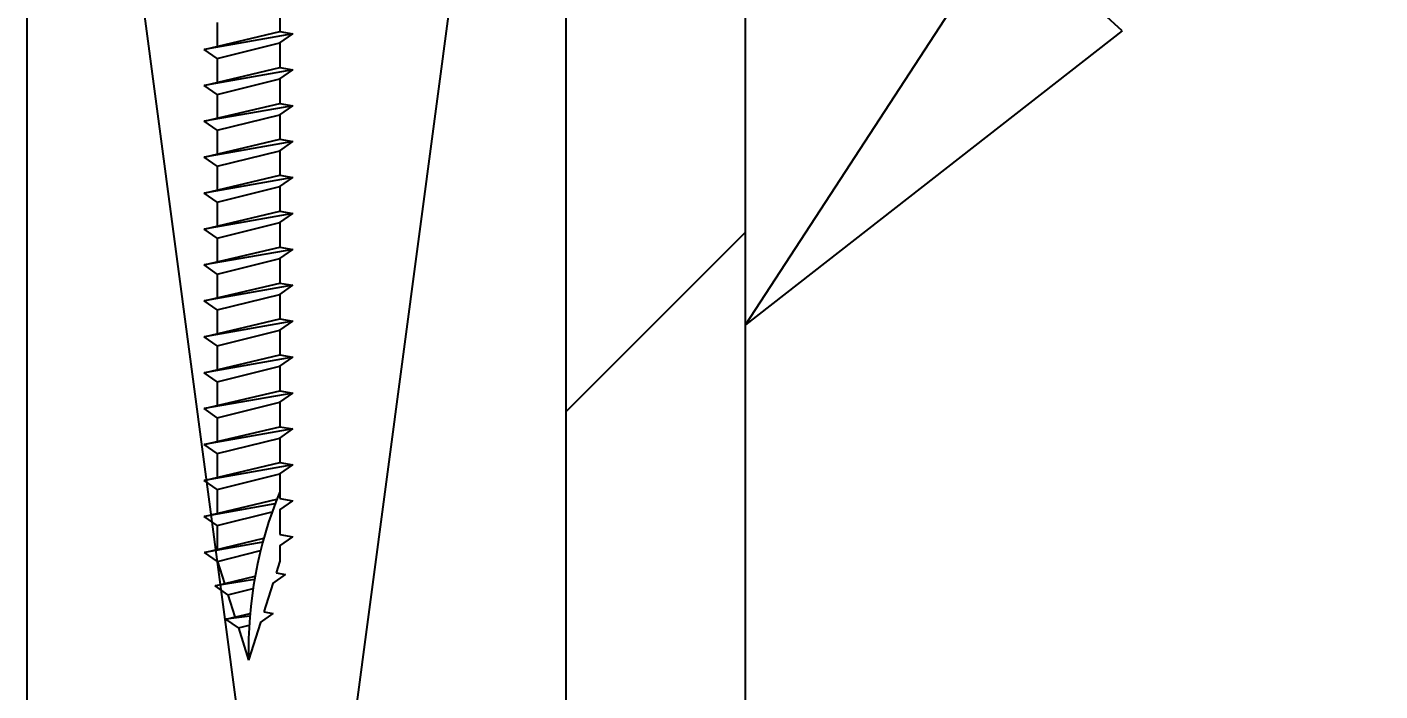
# Model space of a CAD drawing. Header units: inches. Extents: x -2661 to 42767, y -1222 to 9099.
# Drawn here: x -2227.304 to -2223.537, y 2655.43 to 2657.279 of the extents above; entities that cross this region are included whole.
import ezdxf
from ezdxf import colors
from ezdxf.entities.mleader import LeaderData, LeaderLine
from ezdxf.math import Vec2, Vec3

# ---------------------------------------------------------------- set-up
doc = ezdxf.new("R2010")
doc.units = ezdxf.units.IN
doc.header["$LTSCALE"] = 12
doc.header["$MEASUREMENT"] = 0
doc.layers.get('0').update_dxf_attribs({"linetype": 'CONTINUOUS'})
for name, color, linetype in [('S-ANNO-NOTE', 4, 'CONTINUOUS'), ('S-ANNO-NOTE-EXIST', 251, 'CONTINUOUS'), ('S-EXISTING', 1, 'CONTINUOUS'), ('S-FASTENERS', 2, 'CONTINUOUS'), ('S-SIMPSON', 2, 'CONTINUOUS'), ('S-WOOD', 3, 'CONTINUOUS')]:
    doc.layers.add(name, color=color, linetype=linetype)
doc.styles.add('Arial', font='arial.ttf', dxfattribs={"width": 0.85})

# ---------------------------------------------------------------- blocks, each defined once
blk = doc.blocks.new('*U1162')
at = {"layer": 'S-WOOD', "color": 1}
for p, q in [((1.5, -11.25), (0, 0)), ((1.5, 0), (0, -11.25))]:
    blk.add_line(p, q, dxfattribs=at)
at = {"layer": 'S-WOOD', "color": 2}
blk.add_lwpolyline([(1.5, -11.25), (0, -11.25), (0, 0), (1.5, 0)], close=True, dxfattribs=at)
blk = doc.blocks.new('_ClosedBlank')
at = {"color": 0, "linetype": 'ByBlock', "lineweight": -2}
for p, q in [((-1, 0.1667), (0, 0)), ((-1, 0.1667), (-1, -0.1667)), ((0, 0), (-1, -0.1667))]:
    blk.add_line(p, q, dxfattribs=at)
blk = doc.blocks.new('SDS.25X8-f')
at = {"layer": 'S-SIMPSON', "color": 1}
for p, q in [((0.087, -6.1816), (0.087, -6.25)), ((0.087, -6.1816), (0.087, -6.25)), ((0.087, -6.1816), (0.087, -6.25)), ((0.087, -6.1816), (0.087, -6.25)), ((0.087, -6.1816), (0.087, -6.25)), ((-0.123, -6.2997), (0.087, -6.25)), ((-0.123, -6.2997), (0.087, -6.25)), ((-0.123, -6.2997), (0.087, -6.25)), ((-0.087, -6.2249), (-0.087, -6.2912)), ((-0.087, -6.2249), (-0.087, -6.2912)), ((-0.087, -6.2249), (-0.087, -6.2912)), ((-0.087, -6.2249), (-0.087, -6.2912)), ((-0.087, -6.2249), (-0.087, -6.2912)), ((0.087, -6.25), (0.123, -6.2563)), ((0.087, -6.25), (0.123, -6.2563)), ((0.087, -6.25), (0.123, -6.2563)), ((0.123, -6.2563), (-0.123, -6.2997)), ((0.123, -6.2563), (-0.123, -6.2997)), ((0.123, -6.2563), (-0.123, -6.2997)), ((-0.087, -6.3249), (0.087, -6.2816)), ((-0.087, -6.3249), (0.087, -6.2816)), ((-0.087, -6.3249), (0.087, -6.2816)), ((0.087, -6.2816), (0.123, -6.2563)), ((0.087, -6.2816), (0.123, -6.2563)), ((0.087, -6.2816), (0.123, -6.2563)), ((0.087, -6.2816), (0.087, -6.35)), ((0.087, -6.2816), (0.087, -6.35)), ((0.087, -6.2816), (0.087, -6.35)), ((0.087, -6.2816), (0.087, -6.35)), ((0.087, -6.2816), (0.087, -6.35)), ((0.087, -6.2816), (0.087, -6.35)), ((0.087, -6.2816), (0.087, -6.35)), ((0.087, -6.2816), (0.087, -6.35)), ((-0.087, -6.3249), (-0.123, -6.2997)), ((-0.087, -6.3249), (-0.123, -6.2997)), ((-0.087, -6.3249), (-0.123, -6.2997)), ((-0.087, -6.3249), (-0.087, -6.3912)), ((-0.087, -6.3249), (-0.087, -6.3912)), ((-0.087, -6.3249), (-0.087, -6.3912)), ((-0.087, -6.3249), (-0.087, -6.3912)), ((-0.087, -6.3249), (-0.087, -6.3912)), ((-0.087, -6.3249), (-0.087, -6.3912)), ((-0.087, -6.3249), (-0.087, -6.3912)), ((-0.087, -6.3249), (-0.087, -6.3912)), ((-0.123, -6.3997), (0.087, -6.35)), ((-0.123, -6.3997), (0.087, -6.35)), ((-0.123, -6.3997), (0.087, -6.35)), ((-0.123, -6.3997), (0.087, -6.35)), ((0.123, -6.3563), (-0.123, -6.3997)), ((0.123, -6.3563), (-0.123, -6.3997)), ((0.123, -6.3563), (-0.123, -6.3997)), ((0.123, -6.3563), (-0.123, -6.3997)), ((0.087, -6.35), (0.123, -6.3563)), ((0.087, -6.35), (0.123, -6.3563)), ((0.087, -6.35), (0.123, -6.3563)), ((0.087, -6.35), (0.123, -6.3563)), ((0.087, -6.3816), (0.123, -6.3563)), ((0.087, -6.3816), (0.123, -6.3563)), ((0.087, -6.3816), (0.123, -6.3563)), ((0.087, -6.3816), (0.123, -6.3563)), ((-0.087, -6.4249), (-0.123, -6.3997)), ((-0.087, -6.4249), (-0.123, -6.3997)), ((-0.087, -6.4249), (-0.123, -6.3997)), ((-0.087, -6.4249), (-0.123, -6.3997)), ((-0.087, -6.4249), (0.087, -6.3816)), ((-0.087, -6.4249), (0.087, -6.3816)), ((-0.087, -6.4249), (0.087, -6.3816)), ((-0.087, -6.4249), (0.087, -6.3816)), ((0.087, -6.3816), (0.087, -6.45)), ((0.087, -6.3816), (0.087, -6.45)), ((0.087, -6.3816), (0.087, -6.45)), ((0.087, -6.3816), (0.087, -6.45)), ((0.087, -6.3816), (0.087, -6.45)), ((0.087, -6.3816), (0.087, -6.45)), ((-0.087, -6.4249), (-0.087, -6.4912)), ((-0.087, -6.4249), (-0.087, -6.4912)), ((-0.087, -6.4249), (-0.087, -6.4912)), ((-0.087, -6.4249), (-0.087, -6.4912)), ((-0.087, -6.4249), (-0.087, -6.4912)), ((-0.087, -6.4249), (-0.087, -6.4912)), ((-0.123, -6.4997), (0.087, -6.45)), ((-0.123, -6.4997), (0.087, -6.45)), ((-0.123, -6.4997), (0.087, -6.45)), ((-0.123, -6.4997), (0.087, -6.45)), ((0.123, -6.4563), (-0.123, -6.4997)), ((0.123, -6.4563), (-0.123, -6.4997)), ((0.123, -6.4563), (-0.123, -6.4997)), ((0.123, -6.4563), (-0.123, -6.4997)), ((0.087, -6.45), (0.123, -6.4563)), ((0.087, -6.45), (0.123, -6.4563)), ((0.087, -6.45), (0.123, -6.4563)), ((0.087, -6.45), (0.123, -6.4563)), ((0.087, -6.4816), (0.123, -6.4563)), ((0.087, -6.4816), (0.123, -6.4563)), ((0.087, -6.4816), (0.123, -6.4563)), ((0.087, -6.4816), (0.123, -6.4563)), ((-0.087, -6.5249), (-0.123, -6.4997)), ((-0.087, -6.5249), (-0.123, -6.4997)), ((-0.087, -6.5249), (-0.123, -6.4997)), ((-0.087, -6.5249), (-0.123, -6.4997)), ((-0.087, -6.5249), (-0.123, -6.4997)), ((-0.087, -6.5249), (0.087, -6.4816)), ((-0.087, -6.5249), (0.087, -6.4816)), ((-0.087, -6.5249), (0.087, -6.4816)), ((-0.087, -6.5249), (0.087, -6.4816)), ((-0.087, -6.5249), (0, -6.5032)), ((0.087, -6.4816), (0.087, -6.55)), ((0.087, -6.4816), (0.087, -6.55)), ((0.087, -6.4816), (0.087, -6.55)), ((0.087, -6.4816), (0.087, -6.55)), ((0.087, -6.4816), (0.087, -6.55)), ((0.087, -6.4816), (0.087, -6.55)), ((0.087, -6.4816), (0.087, -6.55)), ((-0.123, -6.5997), (0.087, -6.55)), ((-0.123, -6.5997), (0.087, -6.55)), ((-0.123, -6.5997), (0.087, -6.55)), ((-0.123, -6.5997), (0.087, -6.55)), ((-0.087, -6.5249), (-0.087, -6.5912)), ((-0.087, -6.5249), (-0.087, -6.5912)), ((-0.087, -6.5249), (-0.087, -6.5912)), ((-0.087, -6.5249), (-0.087, -6.5912)), ((-0.087, -6.5249), (-0.087, -6.5912)), ((-0.087, -6.5249), (-0.087, -6.5912)), ((-0.087, -6.5249), (-0.087, -6.5912)), ((0.087, -6.55), (0.123, -6.5563)), ((0.087, -6.55), (0.123, -6.5563)), ((0.087, -6.55), (0.123, -6.5563)), ((0.087, -6.55), (0.123, -6.5563)), ((0.123, -6.5563), (-0.123, -6.5997)), ((0.123, -6.5563), (-0.123, -6.5997)), ((0.123, -6.5563), (-0.123, -6.5997)), ((0.123, -6.5563), (-0.123, -6.5997)), ((-0.087, -6.6249), (0.087, -6.5816)), ((-0.087, -6.6249), (0.087, -6.5816)), ((-0.087, -6.6249), (0.087, -6.5816)), ((-0.087, -6.6249), (0.087, -6.5816)), ((0.087, -6.5816), (0.123, -6.5563)), ((0.087, -6.5816), (0.123, -6.5563)), ((0.087, -6.5816), (0.123, -6.5563)), ((0.087, -6.5816), (0.123, -6.5563)), ((0.087, -6.5816), (0.087, -6.65)), ((0.087, -6.5816), (0.087, -6.65)), ((0.087, -6.5816), (0.087, -6.65)), ((0.087, -6.5816), (0.087, -6.65)), ((0.087, -6.5816), (0.087, -6.65)), ((0.087, -6.5816), (0.087, -6.65)), ((0.087, -6.5816), (0.087, -6.65)), ((-0.087, -6.6249), (-0.123, -6.5997)), ((-0.087, -6.6249), (-0.123, -6.5997)), ((-0.087, -6.6249), (-0.123, -6.5997)), ((-0.087, -6.6249), (-0.123, -6.5997)), ((-0.087, -6.6249), (-0.087, -6.6912)), ((-0.087, -6.6249), (-0.087, -6.6912)), ((-0.087, -6.6249), (-0.087, -6.6912)), ((-0.087, -6.6249), (-0.087, -6.6912)), ((-0.087, -6.6249), (-0.087, -6.6912)), ((-0.087, -6.6249), (-0.087, -6.6912)), ((-0.087, -6.6249), (-0.087, -6.6912)), ((-0.123, -6.6997), (0.087, -6.65)), ((-0.123, -6.6997), (0.087, -6.65)), ((-0.123, -6.6997), (0.087, -6.65)), ((-0.123, -6.6997), (0.087, -6.65)), ((-0.123, -6.6997), (0.087, -6.65)), ((0.123, -6.6563), (-0.123, -6.6997)), ((0.123, -6.6563), (-0.123, -6.6997)), ((0.123, -6.6563), (-0.123, -6.6997)), ((0.123, -6.6563), (-0.123, -6.6997)), ((0.123, -6.6563), (-0.123, -6.6997)), ((0.087, -6.65), (0.123, -6.6563)), ((0.087, -6.65), (0.123, -6.6563)), ((0.087, -6.65), (0.123, -6.6563)), ((0.087, -6.65), (0.123, -6.6563)), ((0.087, -6.65), (0.123, -6.6563)), ((0.087, -6.6816), (0.123, -6.6563)), ((0.087, -6.6816), (0.123, -6.6563)), ((0.087, -6.6816), (0.123, -6.6563)), ((0.087, -6.6816), (0.123, -6.6563)), ((0.087, -6.6816), (0.123, -6.6563)), ((-0.087, -6.7249), (-0.123, -6.6997)), ((-0.087, -6.7249), (-0.123, -6.6997)), ((-0.087, -6.7249), (-0.123, -6.6997)), ((-0.087, -6.7249), (-0.123, -6.6997)), ((-0.087, -6.7249), (-0.123, -6.6997)), ((-0.087, -6.7249), (0.087, -6.6816)), ((-0.087, -6.7249), (0.087, -6.6816)), ((-0.087, -6.7249), (0.087, -6.6816)), ((-0.087, -6.7249), (0.087, -6.6816)), ((-0.087, -6.7249), (0.087, -6.6816)), ((0.087, -6.6816), (0.087, -6.75)), ((0.087, -6.6816), (0.087, -6.75)), ((0.087, -6.6816), (0.087, -6.75)), ((0.087, -6.6816), (0.087, -6.75)), ((-0.087, -6.7249), (-0.087, -6.7912)), ((-0.087, -6.7249), (-0.087, -6.7912)), ((-0.087, -6.7249), (-0.087, -6.7912)), ((-0.087, -6.7249), (-0.087, -6.7912)), ((-0.123, -6.7997), (0.087, -6.75)), ((-0.123, -6.7997), (0.087, -6.75)), ((-0.123, -6.7997), (0.087, -6.75)), ((-0.123, -6.7997), (0.087, -6.75)), ((0.123, -6.7563), (-0.123, -6.7997)), ((0.123, -6.7563), (-0.123, -6.7997)), ((0.123, -6.7563), (-0.123, -6.7997)), ((0.123, -6.7563), (-0.123, -6.7997)), ((0.087, -6.75), (0.123, -6.7563)), ((0.087, -6.75), (0.123, -6.7563)), ((0.087, -6.75), (0.123, -6.7563)), ((0.087, -6.75), (0.123, -6.7563)), ((0.087, -6.7816), (0.123, -6.7563)), ((0.087, -6.7816), (0.123, -6.7563)), ((0.087, -6.7816), (0.123, -6.7563)), ((0.087, -6.7816), (0.123, -6.7563)), ((-0.087, -6.8249), (-0.123, -6.7997)), ((-0.087, -6.8249), (-0.123, -6.7997)), ((-0.087, -6.8249), (-0.123, -6.7997)), ((-0.087, -6.8249), (-0.123, -6.7997)), ((-0.087, -6.8249), (0.087, -6.7816)), ((-0.087, -6.8249), (0.087, -6.7816)), ((-0.087, -6.8249), (0.087, -6.7816)), ((-0.087, -6.8249), (0.087, -6.7816)), ((0.087, -6.7816), (0.087, -6.85)), ((0.087, -6.7816), (0.087, -6.85)), ((0.087, -6.7816), (0.087, -6.85)), ((0.087, -6.7816), (0.087, -6.85)), ((0.087, -6.7816), (0.087, -6.85)), ((0.087, -6.7816), (0.087, -6.85)), ((-0.123, -6.8997), (0.087, -6.85)), ((-0.123, -6.8997), (0.087, -6.85)), ((-0.123, -6.8997), (0.087, -6.85)), ((-0.123, -6.8997), (0.087, -6.85)), ((-0.087, -6.8249), (-0.087, -6.8912)), ((-0.087, -6.8249), (-0.087, -6.8912)), ((-0.087, -6.8249), (-0.087, -6.8912)), ((-0.087, -6.8249), (-0.087, -6.8912)), ((-0.087, -6.8249), (-0.087, -6.8912)), ((-0.087, -6.8249), (-0.087, -6.8912)), ((0.087, -6.85), (0.123, -6.8563)), ((0.087, -6.85), (0.123, -6.8563)), ((0.087, -6.85), (0.123, -6.8563)), ((0.087, -6.85), (0.123, -6.8563)), ((0.123, -6.8563), (-0.123, -6.8997)), ((0.123, -6.8563), (-0.123, -6.8997)), ((0.123, -6.8563), (-0.123, -6.8997)), ((0.123, -6.8563), (-0.123, -6.8997)), ((-0.087, -6.9249), (0.087, -6.8816)), ((-0.087, -6.9249), (0.087, -6.8816)), ((-0.087, -6.9249), (0.087, -6.8816)), ((-0.087, -6.9249), (0.087, -6.8816)), ((0.087, -6.8816), (0.123, -6.8563)), ((0.087, -6.8816), (0.123, -6.8563)), ((0.087, -6.8816), (0.123, -6.8563)), ((0.087, -6.8816), (0.123, -6.8563)), ((0.087, -6.8816), (0.087, -6.95)), ((0.087, -6.8816), (0.087, -6.95)), ((0.087, -6.8816), (0.087, -6.95)), ((0.087, -6.8816), (0.087, -6.95)), ((-0.087, -6.9249), (-0.123, -6.8997)), ((-0.087, -6.9249), (-0.123, -6.8997)), ((-0.087, -6.9249), (-0.123, -6.8997)), ((-0.087, -6.9249), (-0.123, -6.8997)), ((-0.087, -6.9249), (-0.087, -6.9912)), ((-0.087, -6.9249), (-0.087, -6.9912)), ((-0.087, -6.9249), (-0.087, -6.9912)), ((-0.087, -6.9249), (-0.087, -6.9912)), ((-0.123, -6.9997), (0.087, -6.95)), ((-0.123, -6.9997), (0.087, -6.95)), ((-0.123, -6.9997), (0.087, -6.95)), ((-0.123, -6.9997), (0.087, -6.95)), ((0.123, -6.9563), (-0.123, -6.9997)), ((0.123, -6.9563), (-0.123, -6.9997)), ((0.123, -6.9563), (-0.123, -6.9997)), ((0.123, -6.9563), (-0.123, -6.9997)), ((0.087, -6.95), (0.123, -6.9563)), ((0.087, -6.95), (0.123, -6.9563)), ((0.087, -6.95), (0.123, -6.9563)), ((0.087, -6.95), (0.123, -6.9563)), ((0.087, -6.9816), (0.123, -6.9563)), ((0.087, -6.9816), (0.123, -6.9563)), ((0.087, -6.9816), (0.123, -6.9563)), ((0.087, -6.9816), (0.123, -6.9563)), ((-0.087, -7.0249), (-0.123, -6.9997)), ((-0.087, -7.0249), (-0.123, -6.9997)), ((-0.087, -7.0249), (-0.123, -6.9997)), ((-0.087, -7.0249), (-0.123, -6.9997)), ((-0.087, -7.0249), (0.087, -6.9816)), ((-0.087, -7.0249), (0.087, -6.9816)), ((-0.087, -7.0249), (0.087, -6.9816)), ((-0.087, -7.0249), (0.087, -6.9816)), ((0.087, -6.9816), (0.087, -7.05)), ((-0.087, -7.0249), (-0.087, -7.0912)), ((-0.123, -7.0997), (0.087, -7.05)), ((-0.123, -7.0997), (0.087, -7.05)), ((0.123, -7.0563), (-0.123, -7.0997)), ((0.123, -7.0563), (-0.123, -7.0997)), ((0.087, -7.05), (0.123, -7.0563)), ((0.087, -7.05), (0.123, -7.0563)), ((0.087, -7.0816), (0.123, -7.0563)), ((0.087, -7.0816), (0.123, -7.0563)), ((-0.087, -7.1249), (-0.123, -7.0997)), ((-0.087, -7.1249), (-0.123, -7.0997)), ((-0.087, -7.1249), (0.087, -7.0816)), ((-0.087, -7.1249), (0.087, -7.0816)), ((0.087, -7.0816), (0.087, -7.15)), ((0.087, -7.0816), (0.087, -7.15)), ((-0.123, -7.1997), (0.087, -7.15)), ((-0.123, -7.1997), (0.087, -7.15)), ((0.123, -7.1563), (-0.123, -7.1997)), ((0.123, -7.1563), (-0.123, -7.1997)), ((-0.087, -7.1249), (-0.087, -7.1912)), ((-0.087, -7.1249), (-0.087, -7.1912)), ((0.087, -7.15), (0.123, -7.1563)), ((0.087, -7.15), (0.123, -7.1563)), ((0.087, -7.1816), (0.123, -7.1563)), ((0.087, -7.1816), (0.123, -7.1563)), ((-0.087, -7.2249), (0.087, -7.1816)), ((-0.087, -7.2249), (0.087, -7.1816)), ((0.087, -7.1816), (0.087, -7.25)), ((-0.087, -7.2249), (-0.123, -7.1997)), ((-0.087, -7.2249), (-0.123, -7.1997)), ((-0.087, -7.2249), (-0.087, -7.2912)), ((-0.123, -7.2997), (0.087, -7.25)), ((0.123, -7.2563), (-0.123, -7.2997)), ((0.087, -7.25), (0.123, -7.2563)), ((0.087, -7.2816), (0.123, -7.2563)), ((-0.087, -7.3249), (-0.123, -7.2997)), ((-0.087, -7.3249), (0.087, -7.2816)), ((0.087, -7.2816), (0.087, -7.35)), ((-0.087, -7.3249), (-0.087, -7.3912)), ((-0.123, -7.3997), (0.087, -7.35)), ((0.123, -7.3563), (-0.123, -7.3997)), ((-0.087, -7.4249), (0.087, -7.3816)), ((0.087, -7.35), (0.123, -7.3563)), ((0.087, -7.3816), (0.123, -7.3563)), ((0.087, -7.3816), (0.087, -7.45)), ((-0.087, -7.4249), (-0.123, -7.3997)), ((-0.123, -7.4997), (0.087, -7.45)), ((0.123, -7.4563), (-0.123, -7.4997)), ((-0.087, -7.4249), (-0.087, -7.4912)), ((0.087, -7.45), (0.123, -7.4563)), ((0.087, -7.4816), (0.123, -7.4563)), ((-0.087, -7.5249), (0.087, -7.4816)), ((0.087, -7.4816), (0.087, -7.55)), ((-0.087, -7.5249), (-0.123, -7.4997)), ((-0.087, -7.5249), (-0.087, -7.5912)), ((-0.123, -7.5997), (0.0787, -7.552)), ((0.0737, -7.565), (-0.123, -7.5997)), ((0.087, -7.55), (0.123, -7.5563)), ((0.087, -7.5816), (0.123, -7.5563)), ((-0.087, -7.6249), (-0.123, -7.5997)), ((-0.087, -7.6249), (0.0658, -7.5869)), ((0.087, -7.5816), (0.087, -7.65)), ((-0.087, -7.6249), (-0.087, -7.6912)), ((-0.1227, -7.6997), (0.0425, -7.6605)), ((0.0396, -7.6711), (-0.1227, -7.6997)), ((0.087, -7.65), (0.123, -7.6563)), ((0.087, -7.6816), (0.123, -7.6563)), ((0.087, -7.6816), (0.087, -7.7241)), ((-0.0867, -7.7249), (-0.1227, -7.6997)), ((-0.0867, -7.7249), (0.0334, -7.6949)), ((-0.0867, -7.7249), (-0.0673, -7.7865)), ((0.087, -7.7241), (0.0768, -7.7566)), ((0.0768, -7.7566), (0.1033, -7.7613)), ((-0.0931, -7.7926), (0.0182, -7.7663)), ((0.0166, -7.7751), (-0.0931, -7.7926)), ((-0.0575, -7.8176), (-0.0931, -7.7926)), ((0.0673, -7.7865), (0.0425, -7.8651)), ((0.0673, -7.7865), (0.1033, -7.7613)), ((-0.0575, -7.8176), (0.0126, -7.8001)), ((-0.0575, -7.8176), (-0.038, -7.8796)), ((-0.0635, -7.8856), (0.0043, -7.8696)), ((0.0331, -7.895), (0.0691, -7.8698)), ((0.0425, -7.8651), (0.0691, -7.8698)), ((0.0036, -7.8774), (-0.0635, -7.8856)), ((-0.0283, -7.9103), (-0.0635, -7.8856)), ((-0.0283, -7.9103), (0.0018, -7.9028)), ((0.0331, -7.895), (0, -8)), ((-0.0283, -7.9103), (0, -8))]:
    blk.add_line(p, q, dxfattribs=at)
blk.add_arc((1.1585, -7.9726), 1.1588, 157.6147, 181.3564, dxfattribs=at)
blk = doc.blocks.new('*U1364')
at = {"layer": 'S-FASTENERS'}
blk.add_blockref('SDS.25X8-f', (0, 0), dxfattribs=at)

msp = doc.modelspace()

# ---------------------------------------------------------------- hatches: boundary and pattern name
at = {"layer": 'S-EXISTING'}
h = msp.add_hatch(dxfattribs=at)
h.set_pattern_fill('ANSI31', color=256, scale=7.5, style=0)
h.set_pattern_definition([(45, (-2225.80365, 2661.5107), (-0.662913, 0.662913), [])])
h.paths.add_polyline_path([(-2225.30365, 2686.48815), (-2225.80365, 2686.48815), (-2225.80365, 2620.60498), (-2225.30365, 2620.60498)])

# ---------------------------------------------------------------- linework, layer by layer
msp.add_lwpolyline([(-2225.80365, 2686.48815), (-2225.80365, 2620.60498), (-2225.30365, 2620.60498), (-2225.30365, 2686.48815)], dxfattribs=at)

# ---------------------------------------------------------------- block references
msp.add_blockref('*U1162', (-2227.30363, 2659.766), dxfattribs=at)
at = {"layer": 'S-FASTENERS'}
msp.add_blockref('*U1364', (-2226.68709, 2663.516), dxfattribs=at)

# ---------------------------------------------------------------- leaders
at = {"layer": 'S-ANNO-NOTE'}
ml = msp.add_multileader_mtext('Standard', dxfattribs=at)
ml.set_content('\\A1;(E) RIM JOIST w/ 1{\\H0.7x;\\S3#4;\\H1.4286x;"x9\\H0.7x;\\S1#4;\\H1.4286x;" LVL SISTERED w/ SDS \\H0.7x;\\S1#4;\\H1.4286x;"x3\\H0.7x;\\S1#2;\\H1.4286x;" @8"O.C. STAGGERED (SHIM AS REQUIRED)}', color=4, style='Arial')
ml.set_leader_properties(color=2)
ml.build(insert=Vec2(0, 0))
ml.multileader.update_dxf_attribs({"dogleg_length": 0.36, "arrow_head_size": 1.3125, "scale": 12})
ctx = ml.context
ctx.base_point, ctx.scale, ctx.char_height, ctx.arrow_head_size, ctx.landing_gap_size, ctx.plane_origin, ctx.plane_y_axis = Vec3(-2306.89825, 2662.29294), 12, 1.125, 1.3125, 1.08, Vec3(-2351.17997, 2943.21598), Vec3(0, 1, 0)
notes = []
notes.append((ctx, [(0, (1, 1, 0), (-2308.39825, 2662.29294), (1, 0), 1.5, [(0, [(-2320.00546, 2651.77249)], 0, [])])]))
ctx.mtext.insert, ctx.mtext.width, ctx.mtext.flow_direction = Vec3(-2305.81825, 2663.02083), 17.75, 5
at = {"layer": 'S-ANNO-NOTE-EXIST'}
ml = msp.add_multileader_mtext('Standard', dxfattribs=at)
ml.set_content('{\\C256;(E) FINISH TO REMAIN}', color=4, style='Arial')
ml.set_leader_properties(color=256)
ml.set_arrow_properties(name='CLOSEDBLANK')
ml.build(insert=Vec2(0, 0))
ml.multileader.update_dxf_attribs({"dogleg_length": 0.125, "arrow_head_size": 1.3125, "scale": 12})
ctx = ml.context
ctx.base_point, ctx.scale, ctx.char_height, ctx.arrow_head_size, ctx.landing_gap_size, ctx.plane_origin = Vec3(-2216.2421, 2664.68405), 12, 1.125, 1.3125, 1.08, Vec3(-2170.05321, 3356.27284)
notes.append((ctx, [(1, (1, 1, 0), (-2217.7421, 2664.68405), (1, 0), 1.5, [(0, [(-2225.30362, 2656.44931)], 0, [])])]))
ctx.mtext.insert, ctx.mtext.width, ctx.mtext.flow_direction = Vec3(-2215.1621, 2665.41192), 16.4070497, 5
ml = msp.add_multileader_mtext('Standard', dxfattribs=at)
ml.set_content('{\\C256;(E) RIM OR BLOCKING}', color=4, style='Arial')
ml.set_leader_properties(color=256)
ml.set_arrow_properties(name='CLOSEDBLANK')
ml.build(insert=Vec2(0, 0))
ml.multileader.update_dxf_attribs({"dogleg_length": 0.125, "arrow_head_size": 1.3125, "scale": 12})
ctx = ml.context
ctx.base_point, ctx.scale, ctx.char_height, ctx.arrow_head_size, ctx.landing_gap_size, ctx.plane_origin = Vec3(-2216.2421, 2660.90497), 12, 1.125, 1.3125, 1.08, Vec3(-2170.05321, 3352.49376)
notes.append((ctx, [(1, (1, 1, 0), (-2217.7421, 2660.90497), (1, 0), 1.5, [(0, [(-2225.80365, 2652.15687)], 0, [])])]))
ctx.mtext.insert, ctx.mtext.width, ctx.mtext.flow_direction = Vec3(-2215.1621, 2661.63284), 16.4070497, 5
for ctx, leaders in notes:
    for number, flags, end, landing, length, lines in leaders:
        leader = LeaderData()
        leader.index, (leader.has_last_leader_line, leader.has_dogleg_vector, leader.attachment_direction) = number, flags
        leader.last_leader_point, leader.dogleg_vector, leader.dogleg_length = Vec3(end), Vec3(landing), length
        for number, points, colour, breaks in lines:
            line = LeaderLine()
            line.index, line.vertices, line.color, line.breaks = number, Vec3.list(points), colors.encode_raw_color(colour), breaks
            leader.lines.append(line)
        ctx.leaders.append(leader)

doc.saveas('drawing.dxf')
